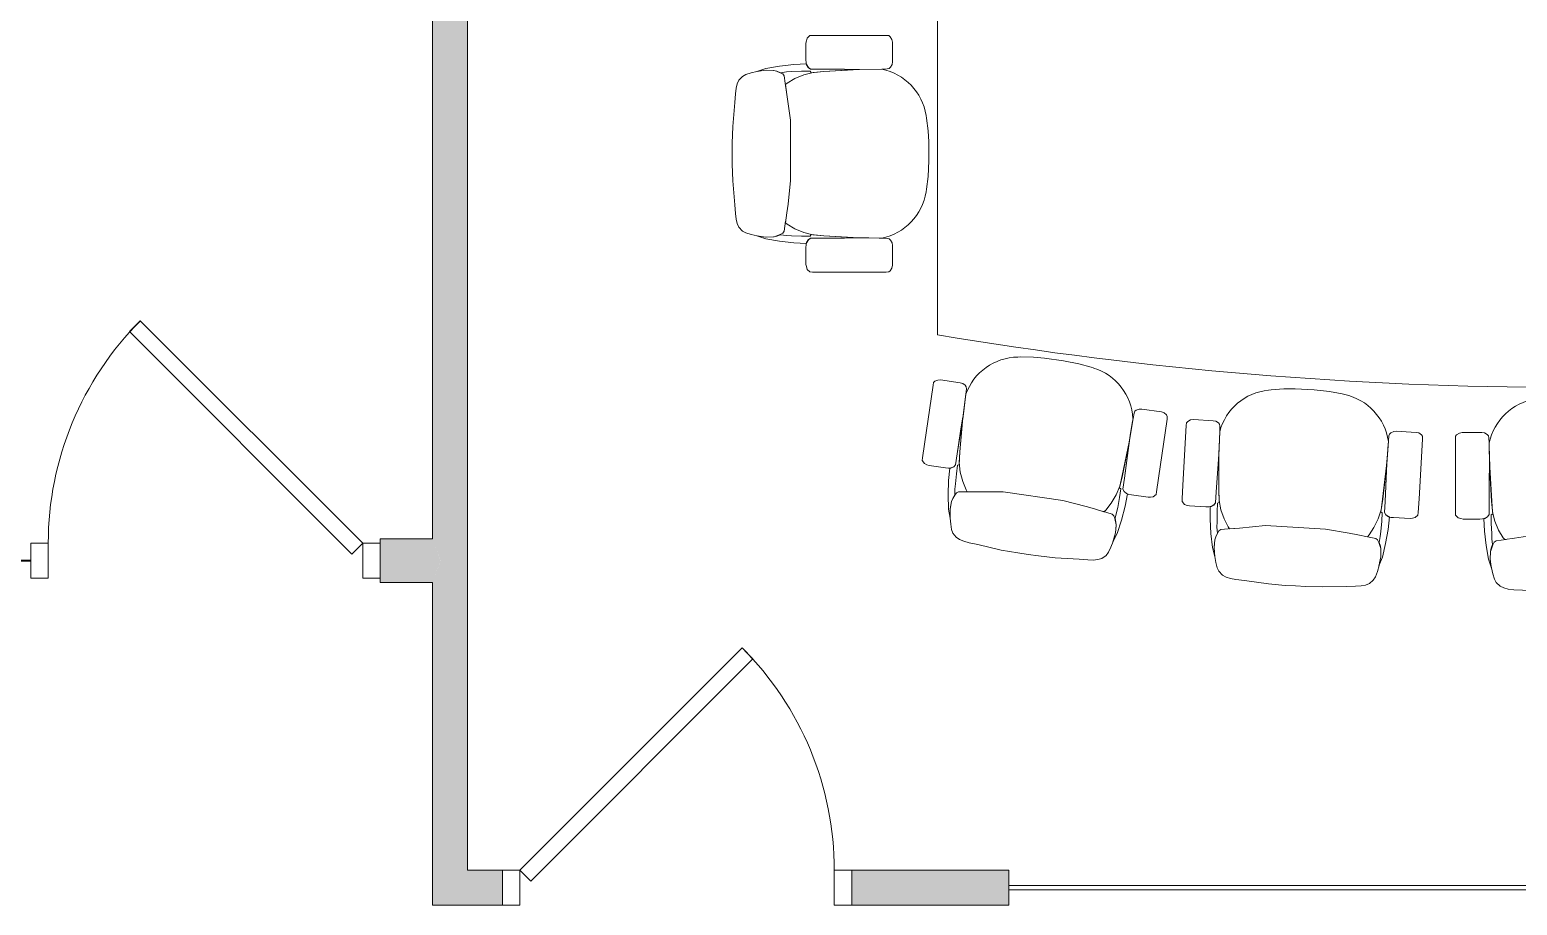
# Model space of a CAD drawing. Header units: inches. Extents: x -675 to 1187, y -924 to 1124.
# Drawn here: x -437.7 to -267.4, y 819.9 to 920.1 of the extents above; entities that cross this region are included whole.
import ezdxf

# ---------------------------------------------------------------- set-up
doc = ezdxf.new("R2010")
doc.units = ezdxf.units.IN
doc.header["$MEASUREMENT"] = 0
for name, color, linetype, lineweight in [('A-Door-E', 250, 'Continuous', 13), ('A-Furn-Chair', 250, 'Continuous', 13), ('A-Furn-Table', 7, 'Continuous', 20), ('A-GLAZ', 151, 'Continuous', 13), ('A-Wall-E', 50, 'Continuous', 9), ('Base_dwg', 8, 'Continuous', 9)]:
    doc.layers.add(name, color=color, linetype=linetype, lineweight=lineweight)

# ---------------------------------------------------------------- blocks, each defined once
blk = doc.blocks.new('Base_dwg__U289-727863-Level 1 Copy 1')
at = {"layer": 'A-Wall-E'}
for points in [[(83.19, 2), (0, 2), (0, -2), (80.69, -2), (83.19, -1.08)], [(122.63, -2), (118.63, 2), (83.19, 2), (83.19, -1.08), (85.69, -2)]]:
    blk.add_hatch(color=256, dxfattribs=at).paths.add_polyline_path(points, flags=0)
blk.add_line((85.69, -2), (122.63, -2), dxfattribs=at)
at = {"layer": 'A-Wall-E', "flags": 128}
blk.add_lwpolyline([(118.63, 2), (83.19, 2), (0, 2), (0, -2), (80.69, -2)], dxfattribs=at)
blk = doc.blocks.new('Base_dwg__U291-727865-Level 1 Copy 1')
at = {"layer": 'A-Wall-E'}
for points in [[(240.06, 2), (222.06, 2), (222.06, -2), (240.06, -2)], [(288.06, 2), (280.06, 2), (280.06, -2), (284.06, -2)]]:
    blk.add_hatch(color=256, dxfattribs=at).paths.add_polyline_path(points, flags=0)
at = {"layer": 'A-Wall-E', "flags": 128}
blk.add_lwpolyline([(222.06, 2), (222.06, -2), (240.06, -2), (240.06, 2)], close=True, dxfattribs=at)
blk.add_lwpolyline([(288.06, 2), (280.06, 2), (280.06, -2), (284.06, -2)], dxfattribs=at)
blk = doc.blocks.new('Base_dwg__U299-727873-Level 1 Copy 1')
at = {"layer": 'A-Wall-E'}
blk.add_hatch(color=256, dxfattribs=at).paths.add_polyline_path([(94.95, -2.5), (95.86, 0), (94.95, 2.5), (88.95, 2.5), (88.95, -2.5)], flags=0)
at = {"layer": 'A-Wall-E', "flags": 128}
blk.add_lwpolyline([(94.95, 2.5), (88.95, 2.5), (88.95, -2.5), (94.95, -2.5)], dxfattribs=at)
blk = doc.blocks.new('Base_dwg__U404-727978-Level 1 Copy 1')
at = {"layer": 'A-Door-E', "flags": 128}
for points in [[(2, 4), (3.24, 2.76), (28.69, 28.22), (27.46, 29.46)], [(2, 0), (0, 0), (0, 4), (2, 4)], [(38, 0), (40, 0), (40, 4), (38, 4)]]:
    blk.add_lwpolyline(points, close=True, dxfattribs=at)
at = {"layer": 'A-Door-E', "color": 50, "lineweight": 9}
blk.add_arc((2, 4), 36, 360, 45, dxfattribs=at)
blk = doc.blocks.new('Base_dwg__U407-727981-Level 1 Copy 1')
at = {"layer": 'A-GLAZ', "color": 50, "lineweight": 9, "flags": 128}
blk.add_lwpolyline([(0, -0.25), (180, -0.25), (180, 0.25), (0, 0.25)], close=True, dxfattribs=at)
blk = doc.blocks.new('Base_dwg__U452-728026-Level 1 Copy 1')
at = {"layer": 'A-Door-E', "flags": 128}
for points in [[(0, -2), (2, -2), (2, 2), (0, 2)], [(38, -2), (40, -2), (40, 2), (38, 2)], [(82.45, -2), (84.45, -2), (84.45, 2), (82.45, 2)], [(40, -0.06), (82.45, -0.06), (82.45, 0.06), (40, 0.06)]]:
    blk.add_lwpolyline(points, close=True, dxfattribs=at)
blk = doc.blocks.new('Base_dwg__U453-728027-Level 1 Copy 1')
at = {"layer": 'A-Door-E', "flags": 128}
blk.add_lwpolyline([(0, 4), (1.24, 2.76), (26.69, 28.22), (25.46, 29.46)], close=True, dxfattribs=at)
at = {"layer": 'A-Door-E', "color": 50, "lineweight": 9}
blk.add_arc((0, 4), 36, 0, 45, dxfattribs=at)
blk = doc.blocks.new('Base_dwg_chair 3-727832-Level 1 Copy 1')
at = {"layer": 'A-Furn-Chair', "flags": 128}
for points in [[(-7.99, 16.41), (-9.13, 16.57), (-9.35, 16.73), (-9.5, 17.01), (-9.76, 17.7), (-9.79, 17.78), (-9.82, 18.65), (-9.73, 19.31), (-9.68, 19.65), (-9.53, 20.35), (-9.34, 20.95), (-9.12, 21.35), (-8.69, 21.76), (-8.26, 21.96), (-7.75, 22.08), (-7.12, 22.16), (-6.12, 22.23), (-3.38, 22.46), (-1.46, 22.52), (-0.26, 22.51), (0.93, 22.52), (2.85, 22.46), (5.6, 22.23), (6.6, 22.16), (7.23, 22.08), (7.73, 21.96), (8.16, 21.76), (8.59, 21.35), (8.82, 20.95), (9, 20.35), (9.14, 19.69), (9.22, 19.23), (9.3, 18.65), (9.26, 17.78), (9.17, 17.43), (9.01, 17.01), (8.86, 16.73), (8.64, 16.57), (7.8, 16.45), (6.53, 16.27), (3.58, 15.83), (-3.33, 15.83), (-6.05, 16.12), (-7.04, 16.27), (-8.16, 16.43)], [(-9.66, 19.69), (-10.01, 18.68), (-10.29, 17.09), (-10.47, 15.46), (-10.55, 14.02), (-10.43, 13.99), (-10.12, 13.8), (-9.95, 13.55), (-9.95, 12.28), (-9.92, 9.65), (-9.89, 7.98), (-9.66, 12.02), (-9.52, 13.49), (-9.7, 13.58), (-9.7, 14.57), (-9.65, 15.72), (-9.62, 16.32), (-9.54, 16.99), (-9.7, 17.42), (-9.79, 17.77), (-9.82, 18.64), (-9.74, 19.22), (-9.67, 19.68)], [(9.14, 19.69), (9.49, 18.68), (9.77, 17.09), (9.95, 15.46), (10.03, 14.02), (9.91, 13.99), (9.6, 13.8), (9.43, 13.55), (9.43, 12.28), (9.4, 9.65), (9.37, 7.98), (9.13, 12.02), (9, 13.49), (9.18, 13.58), (9.18, 14.57), (9.13, 15.72), (9.1, 16.32), (9.01, 16.99), (9.18, 17.42), (9.26, 17.77), (9.3, 18.64), (9.22, 19.22), (9.15, 19.68)], [(-9.93, 5.38), (-9.96, 4.76), (-10.01, 4.55), (-10.15, 4.38), (-10.47, 4.22), (-10.76, 4.18), (-13.04, 4.18), (-13.35, 4.23), (-13.66, 4.42), (-13.78, 4.59), (-13.81, 4.9), (-13.81, 11.74), (-13.81, 13.32), (-13.79, 13.62), (-13.5, 13.93), (-13.19, 14.02), (-12.93, 14.07), (-11.01, 14.07), (-10.69, 14.06), (-10.43, 14), (-10.12, 13.81), (-9.95, 13.56), (-9.95, 12.29), (-9.92, 9.66), (-9.89, 7.95)], [(9.41, 5.38), (9.44, 4.76), (9.48, 4.55), (9.63, 4.38), (9.94, 4.22), (10.24, 4.18), (12.51, 4.18), (12.82, 4.24), (13.13, 4.42), (13.26, 4.59), (13.28, 4.9), (13.28, 11.74), (13.28, 13.32), (13.26, 13.62), (12.97, 13.93), (12.66, 14.03), (12.4, 14.07), (10.49, 14.07), (10.17, 14.06), (9.9, 14.01), (9.6, 13.81), (9.43, 13.56), (9.42, 12.29), (9.39, 9.66), (9.37, 7.95)]]:
    blk.add_lwpolyline(points, close=True, dxfattribs=at)
for points in [[(9.41, 5.39), (9.37, 8.12), (9.14, 12.02), (9.03, 13.25), (8.77, 14.3), (8.33, 15.33), (7.82, 16.21), (7.64, 16.43), (6.53, 16.27), (3.58, 15.83), (-3.33, 15.83), (-6.05, 16.12), (-7.04, 16.27), (-8.16, 16.43), (-8.34, 16.21), (-8.85, 15.33), (-9.28, 14.3), (-9.54, 13.27), (-9.65, 12.04), (-9.88, 8.14), (-9.91, 6.87), (-9.93, 5.71), (-9.93, 5.4)], [(-4.63, 0.32), (-4.33, 0.27), (-2.88, 0.09), (-1.09, -0.01), (1.09, 0.01), (2.37, 0.09), (3.81, 0.27), (4.12, 0.32)]]:
    blk.add_lwpolyline(points, dxfattribs=at)
at = {"layer": 'A-Furn-Chair'}
for centre, start, end in [((-3.64, 6.66), 191.3157, 261.0966), ((3.13, 6.66), 278.9034, 348.6553)]:
    blk.add_arc(centre, 6.41, start, end, dxfattribs=at)
blk = doc.blocks.new('Base_dwg_chair 3-727831-Level 1 Copy 1')
at = {"layer": 'A-Furn-Chair', "flags": 128}
for points in [[(-7.99, 16.41), (-9.13, 16.57), (-9.35, 16.73), (-9.5, 17.01), (-9.76, 17.7), (-9.79, 17.78), (-9.82, 18.65), (-9.73, 19.31), (-9.68, 19.65), (-9.53, 20.35), (-9.34, 20.95), (-9.12, 21.35), (-8.69, 21.76), (-8.26, 21.96), (-7.75, 22.08), (-7.12, 22.16), (-6.12, 22.23), (-3.38, 22.46), (-1.46, 22.52), (-0.26, 22.51), (0.93, 22.52), (2.85, 22.46), (5.6, 22.23), (6.6, 22.16), (7.23, 22.08), (7.73, 21.96), (8.16, 21.76), (8.59, 21.35), (8.82, 20.95), (9, 20.35), (9.14, 19.69), (9.22, 19.23), (9.3, 18.65), (9.26, 17.78), (9.17, 17.43), (9.01, 17.01), (8.86, 16.73), (8.64, 16.57), (7.8, 16.45), (6.53, 16.27), (3.58, 15.83), (-3.33, 15.83), (-6.05, 16.12), (-7.04, 16.27), (-8.16, 16.43)], [(-9.66, 19.69), (-10.01, 18.68), (-10.29, 17.09), (-10.47, 15.46), (-10.55, 14.02), (-10.43, 13.99), (-10.12, 13.8), (-9.95, 13.55), (-9.95, 12.28), (-9.92, 9.65), (-9.89, 7.98), (-9.66, 12.02), (-9.52, 13.49), (-9.7, 13.58), (-9.7, 14.57), (-9.65, 15.72), (-9.62, 16.32), (-9.54, 16.99), (-9.7, 17.42), (-9.79, 17.77), (-9.82, 18.64), (-9.74, 19.22), (-9.67, 19.68)], [(9.14, 19.69), (9.49, 18.68), (9.77, 17.09), (9.95, 15.46), (10.03, 14.02), (9.91, 13.99), (9.6, 13.8), (9.43, 13.55), (9.43, 12.28), (9.4, 9.65), (9.37, 7.98), (9.13, 12.02), (9, 13.49), (9.18, 13.58), (9.18, 14.57), (9.13, 15.72), (9.1, 16.32), (9.01, 16.99), (9.18, 17.42), (9.26, 17.77), (9.3, 18.64), (9.22, 19.22), (9.15, 19.68)], [(-9.93, 5.38), (-9.96, 4.76), (-10.01, 4.55), (-10.15, 4.38), (-10.47, 4.22), (-10.76, 4.18), (-13.04, 4.18), (-13.35, 4.23), (-13.66, 4.42), (-13.78, 4.59), (-13.81, 4.9), (-13.81, 11.74), (-13.81, 13.32), (-13.79, 13.62), (-13.5, 13.93), (-13.19, 14.02), (-12.93, 14.07), (-11.01, 14.07), (-10.69, 14.06), (-10.43, 14), (-10.12, 13.81), (-9.95, 13.56), (-9.95, 12.29), (-9.92, 9.66), (-9.89, 7.95)], [(9.41, 5.38), (9.44, 4.76), (9.48, 4.55), (9.63, 4.38), (9.94, 4.22), (10.24, 4.18), (12.51, 4.18), (12.82, 4.24), (13.13, 4.42), (13.26, 4.59), (13.28, 4.9), (13.28, 11.74), (13.28, 13.32), (13.26, 13.62), (12.97, 13.93), (12.66, 14.03), (12.4, 14.07), (10.49, 14.07), (10.17, 14.06), (9.9, 14.01), (9.6, 13.81), (9.43, 13.56), (9.42, 12.29), (9.39, 9.66), (9.37, 7.95)]]:
    blk.add_lwpolyline(points, close=True, dxfattribs=at)
for points in [[(9.41, 5.39), (9.37, 8.12), (9.14, 12.02), (9.03, 13.25), (8.77, 14.3), (8.33, 15.33), (7.82, 16.21), (7.64, 16.43), (6.53, 16.27), (3.58, 15.83), (-3.33, 15.83), (-6.05, 16.12), (-7.04, 16.27), (-8.16, 16.43), (-8.34, 16.21), (-8.85, 15.33), (-9.28, 14.3), (-9.54, 13.27), (-9.65, 12.04), (-9.88, 8.14), (-9.91, 6.87), (-9.93, 5.71), (-9.93, 5.4)], [(-4.63, 0.32), (-4.33, 0.27), (-2.88, 0.09), (-1.09, -0.01), (1.09, 0.01), (2.37, 0.09), (3.81, 0.27), (4.12, 0.32)]]:
    blk.add_lwpolyline(points, dxfattribs=at)
at = {"layer": 'A-Furn-Chair'}
for centre, start, end in [((-3.64, 6.66), 191.3157, 261.0966), ((3.13, 6.66), 278.9034, 348.6553)]:
    blk.add_arc(centre, 6.41, start, end, dxfattribs=at)
blk = doc.blocks.new('Base_dwg_boat 5-727833-Level 1 Copy 1')
at = {"layer": 'A-Furn-Table'}
blk.add_line((-72, 21), (-72, -21), dxfattribs=at)
blk.add_arc((0, 408), 435, 260.4727, 279.5273, dxfattribs=at)
for p, rotation in [((-73, 0), 90.00000000000001), ((-58.68, -23.81), 171.7550629421034), ((-29.99, -27.24), 176.7061250745268)]:
    blk.add_blockref('Base_dwg_chair 3-727832-Level 1 Copy 1', p, dxfattribs=dict(rotation=rotation))
at = {"extrusion": (0, 0, -1), "zscale": -1, "rotation": 180}
blk.add_blockref('Base_dwg_chair 3-727831-Level 1 Copy 1', (-1.09, -28.01), dxfattribs=at)
blk = doc.blocks.new('Base_dwg__U237-727834-Level 1 Copy 1')
blk.add_blockref('Base_dwg_boat 5-727833-Level 1 Copy 1', (0, 0))
blk = doc.blocks.new('Base_dwg-531197-Level 1 Copy 1')
for name, p in [('Base_dwg__U237-727834-Level 1 Copy 1', (739, 1830.16)), ('Base_dwg__U299-727873-Level 1 Copy 1', (514.22, 1783.31)), ('Base_dwg__U404-727978-Level 1 Copy 1', (617.17, 1743.87))]:
    blk.add_blockref(name, p)
for name, p, rotation in [('Base_dwg__U289-727863-Level 1 Copy 1', (611.17, 1866.5), 269.9999995639429), ('Base_dwg__U452-728026-Level 1 Copy 1', (603.17, 1783.31), 180), ('Base_dwg__U291-727865-Level 1 Copy 1', (897.23, 1745.87), 180), ('Base_dwg__U407-727981-Level 1 Copy 1', (855.17, 1745.87), 180)]:
    blk.add_blockref(name, p, dxfattribs=dict(rotation=rotation))
at = {"extrusion": (0, 0, -1), "zscale": -1}
blk.add_blockref('Base_dwg__U453-728027-Level 1 Copy 1', (-601.17, 1781.31), dxfattribs=at)

msp = doc.modelspace()

# ---------------------------------------------------------------- block references
at = {"layer": 'Base_dwg', "color": 7, "lineweight": 20}
msp.add_blockref('Base_dwg-531197-Level 1 Copy 1', (-1000.79, -923.95), dxfattribs=at)

doc.saveas('drawing.dxf')
